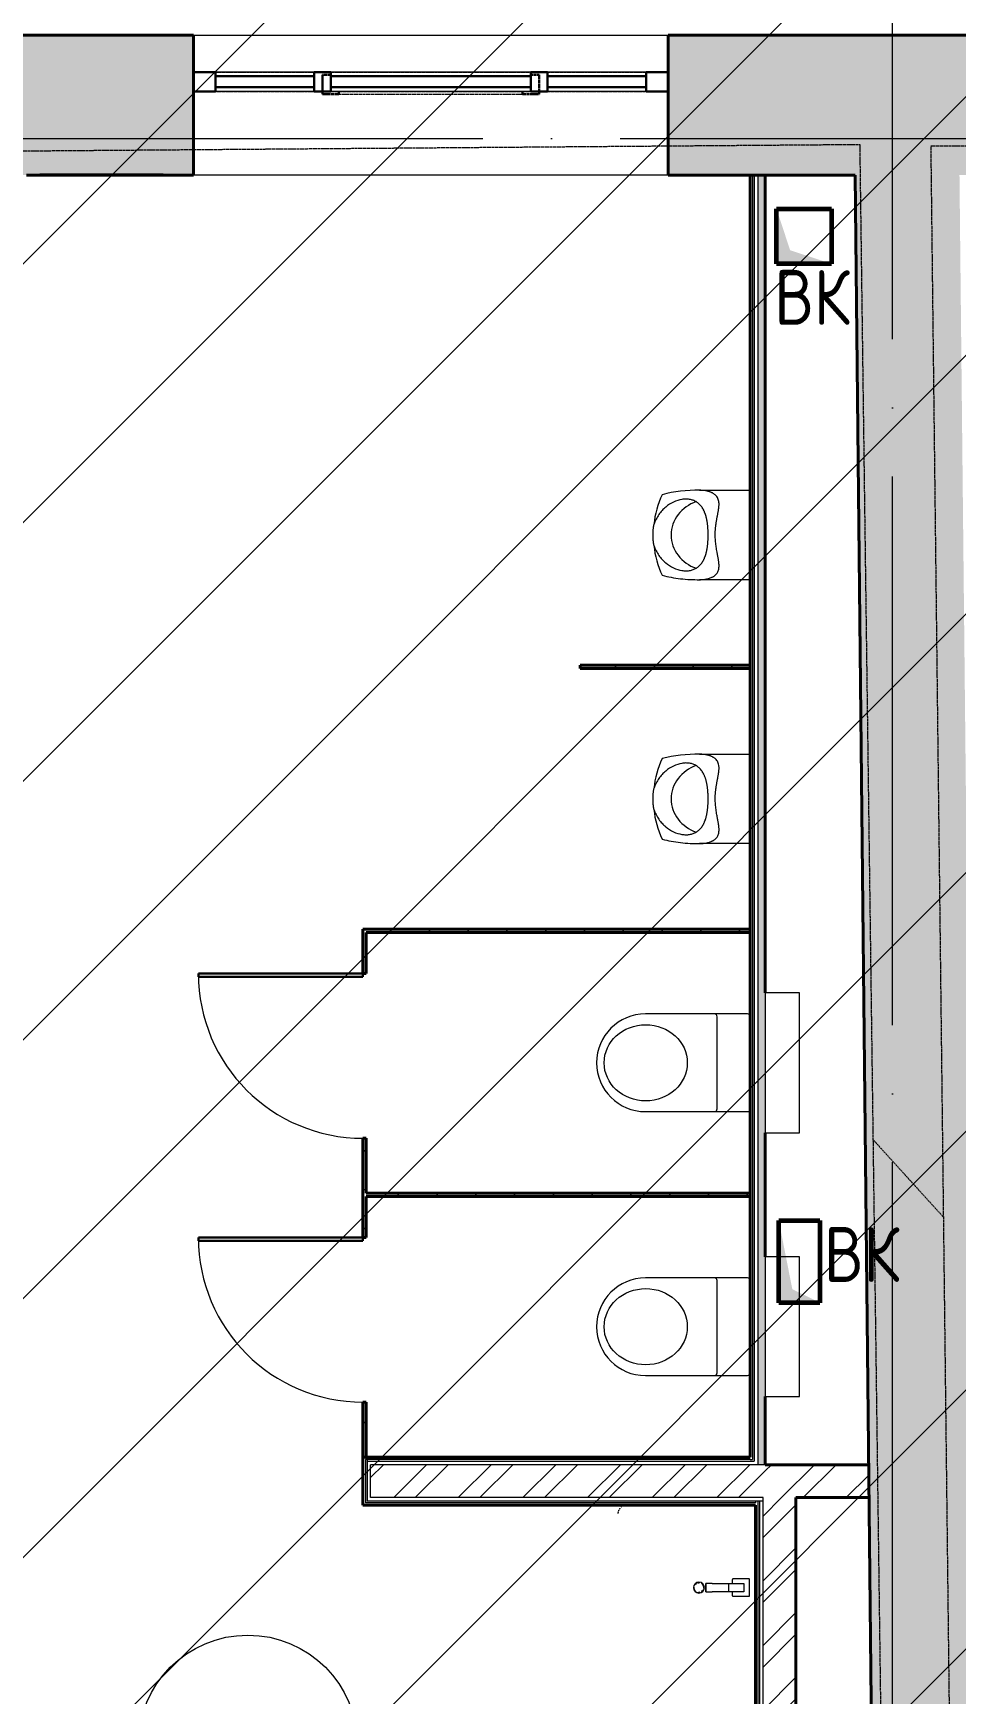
# Model space of a CAD drawing. Header units: millimetres. Extents: x 3050 to 430575, y -569542 to 36130.
# Drawn here: x 318696 to 322060, y -415734 to -409681 of the extents above; entities that cross this region are included whole.
import ezdxf

# ---------------------------------------------------------------- set-up
doc = ezdxf.new("R2010")
doc.units = ezdxf.units.MM
doc.linetypes.add('ADSK_Линия сетки', pattern=[25, 20, -2.5, 0, -2.5])
doc.linetypes.add('ADSK_Сверху', pattern=[4.5, 3, -1.5])
for name, color, linetype, lineweight in [('_ Окна', 7, 'Continuous', 30), ('Аннотация', 7, 'Continuous', 9), ('Витраж', 7, 'Continuous', 18), ('Двери', 7, 'Continuous', 18), ('Крыша', 7, 'Continuous', 18), ('Марки помещений', 7, 'Continuous', 20), ('Обобщенные модели', 7, 'Continuous', 18), ('Окна', 7, 'Continuous', 18), ('Оси', 7, 'Continuous', 9), ('Панели витража', 7, 'Continuous', 18), ('Перекрытие', 7, 'Continuous', 18), ('Сантехника', 7, 'Continuous', 18), ('Стены внутренние', 7, 'Continuous', 18), ('Стены наружные', 7, 'Continuous', 18), ('Стены штриховка', 7, 'Continuous', 18), ('Узлы', 7, 'Continuous', 18)]:
    doc.layers.add(name, color=color, linetype=linetype, lineweight=lineweight)
doc.layers.add('Линии', color=7, linetype='Continuous', lineweight=9, true_color=0x00a600)
doc.styles.add('GOST Common_1', font='GOST_Common.ttf', dxfattribs={"width": 0.9, "height": 350})
pattern_1 = [(45, (279419.6, -430621.92), (-117.8655, 117.8655), []), (45, (279498.18, -430621.92), (-117.8655, 117.8655), [])]
pattern_2 = [(45, (279419.61, -430621.92), (-70.71068, 70.71068), [])]

# ---------------------------------------------------------------- blocks, each defined once
blk = doc.blocks.new('Прямоугольный импост - 70х20_60мм-1225109-04 План 4-го этажа маркировочный')
at = {"layer": 'Витраж', "color": 253, "linetype": 'ADSK_Сверху', "true_color": 0xaaaaaa}
for p, q in [((39704.5, 2434.5), (39704.5, 2364.5)), ((39784.5, 2434.5), (39704.5, 2434.5)), ((40174.5, 2434.5), (40144.5, 2434.5)), ((39784.5, 2364.5), (39704.5, 2364.5)), ((40174.5, 2364.5), (40144.5, 2364.5))]:
    blk.add_line(p, q, dxfattribs=at)
blk = doc.blocks.new('Прямоугольный импост - 70х20_60мм-1236811-04 План 4-го этажа маркировочный')
at = {"layer": 'Витраж', "color": 253, "linetype": 'ADSK_Сверху', "true_color": 0xaaaaaa}
for p, q in [((-80, 35), (0, 35)), ((0, 35), (0, -35)), ((0, -35), (-80, -35))]:
    blk.add_line(p, q, dxfattribs=at)
blk = doc.blocks.new('Прямоугольный импост - 70х20_60мм-1236812-04 План 4-го этажа маркировочный')
at = {"layer": 'Витраж', "color": 253, "linetype": 'ADSK_Сверху', "true_color": 0xaaaaaa}
for p, q in [((0, 35), (-80, 35)), ((0, -35), (0, 35)), ((-80, -35), (0, -35))]:
    blk.add_line(p, q, dxfattribs=at)
blk = doc.blocks.new('Прямоугольный импост - 70х20_60мм-V6-04 План 4-го этажа маркировочный')
at = {"layer": 'Витраж', "color": 253, "linetype": 'ADSK_Сверху', "true_color": 0xaaaaaa}
for p, q in [((8905.5, 20783.6), (8935.5, 20783.6)), ((9665.5, 20783.6), (9695.5, 20783.6)), ((8905.5, 20713.6), (8935.5, 20713.6)), ((9665.5, 20713.6), (9695.5, 20713.6))]:
    blk.add_line(p, q, dxfattribs=at)
blk = doc.blocks.new('Витраж-тент со смещением вовне - 60мм 30 сдвиг-2061572-04 План 4-го этажа маркировочный')
at = {"layer": '_ Окна', "color": 253, "linetype": 'ADSK_Сверху', "true_color": 0xaaaaaa}
for p, q in [((-395, 25), (-395, -45)), ((-395, 25), (-365, 25)), ((-395, -45), (-395, 25)), ((395, 25), (365, 25)), ((395, -45), (395, 25)), ((395, -45), (395, 25)), ((-335, -45), (-395, -45)), ((-335, -35), (-335, -45)), ((335, -35), (335, -45)), ((335, -45), (395, -45))]:
    blk.add_line(p, q, dxfattribs=at)
at = {"layer": 'Окна', "color": 253, "linetype": 'ADSK_Сверху', "true_color": 0xaaaaaa}
blk.add_line((-335, -45), (335, -45), dxfattribs=at)
blk = doc.blocks.new('Прямоугольный импост - 70х20_60мм-1225113-04 План 4-го этажа маркировочный')
at = {"layer": 'Витраж', "color": 253, "linetype": 'ADSK_Сверху', "true_color": 0xaaaaaa}
for p, q in [((41084.5, 2434.5), (41054.5, 2434.5)), ((41524.5, 2434.5), (41444.5, 2434.5)), ((41524.5, 2364.5), (41524.5, 2434.5)), ((41084.5, 2364.5), (41054.5, 2364.5)), ((41524.5, 2364.5), (41444.5, 2364.5))]:
    blk.add_line(p, q, dxfattribs=at)
blk = doc.blocks.new('Прямоугольный импост - 70х60мм-1236807-04 План 4-го этажа маркировочный')
at = {"layer": 'Витраж', "color": 253, "linetype": 'ADSK_Сверху', "true_color": 0xaaaaaa}
for p, q in [((-30, 35), (30, 35)), ((30, -35), (-30, -35))]:
    blk.add_line(p, q, dxfattribs=at)
blk = doc.blocks.new('Прямоугольный импост - 70х60мм-1225009-04 План 4-го этажа маркировочный')
at = {"layer": 'Витраж', "color": 253, "linetype": 'ADSK_Сверху', "true_color": 0xaaaaaa}
for p, q in [((41084.5, 2434.5), (41084.5, 2364.5)), ((41444.5, 2434.5), (41084.5, 2434.5)), ((41444.5, 2364.5), (41444.5, 2434.5)), ((41444.5, 2364.5), (41084.5, 2364.5))]:
    blk.add_line(p, q, dxfattribs=at)
blk = doc.blocks.new('Прямоугольный импост - 70х60мм-1464024-04 План 4-го этажа маркировочный')
at = {"layer": 'Витраж', "color": 253, "linetype": 'ADSK_Сверху', "true_color": 0xaaaaaa}
for p, q in [((8935.5, 20783.6), (8935.5, 20713.6)), ((8935.5, 20783.6), (9665.5, 20783.6)), ((9665.5, 20713.6), (9665.5, 20783.6)), ((8935.5, 20713.6), (9665.5, 20713.6))]:
    blk.add_line(p, q, dxfattribs=at)
blk = doc.blocks.new('Системная панель - _AR_Стекло_40мм_привязка по центру-V104-04 План 4-го этажа маркировочный')
at = {"layer": 'Панели витража', "lineweight": 30}
for p, q in [((180, 20), (-180, 20)), ((-180, 20), (-180, -20)), ((180, -20), (180, 20)), ((-180, -20), (180, -20))]:
    blk.add_line(p, q, dxfattribs=at)
blk = doc.blocks.new('Прямоугольный импост - 70х40_60мм-V69-04 План 4-го этажа маркировочный')
at = {"layer": 'Витраж'}
for p, q in [((-6143.8, 26502.2), (-6143.8, 26142.2)), ((-6073.8, 26502.2), (-6073.8, 26142.2))]:
    blk.add_line(p, q, dxfattribs=at)
blk = doc.blocks.new('Прямоугольный импост - 70х20_60мм-V105-04 План 4-го этажа маркировочный')
at = {"layer": 'Витраж', "lineweight": 30}
for p, q in [((-80, 35), (0, 35)), ((-80, -35), (-80, 35)), ((0, 35), (0, -35)), ((0, -35), (-80, -35))]:
    blk.add_line(p, q, dxfattribs=at)
blk = doc.blocks.new('Прямоугольный импост - 70х20_60мм-V106-04 План 4-го этажа маркировочный')
at = {"layer": 'Витраж', "lineweight": 30}
for p, q in [((0, 35), (-80, 35)), ((-80, 35), (-80, -35)), ((0, -35), (0, 35)), ((-80, -35), (0, -35))]:
    blk.add_line(p, q, dxfattribs=at)
blk = doc.blocks.new('Прямоугольный импост - 70х40_60мм-V81-04 План 4-го этажа маркировочный')
at = {"layer": 'Витраж'}
for p, q in [((3738.5, 34174.3), (3738.5, 34534.3)), ((3808.5, 34174.3), (3808.5, 34534.3))]:
    blk.add_line(p, q, dxfattribs=at)
blk = doc.blocks.new('Системная панель - _AR_Стекло_40мм_привязка по центру-V107-04 План 4-го этажа маркировочный')
at = {"layer": 'Панели витража', "lineweight": 30}
for p, q in [((365, 20), (-365, 20)), ((-365, 20), (-365, -20)), ((365, -20), (365, 20)), ((-365, -20), (365, -20))]:
    blk.add_line(p, q, dxfattribs=at)
blk = doc.blocks.new('Прямоугольный импост - 70х40_60мм-1464023-04 План 4-го этажа маркировочный')
at = {"layer": 'Витраж'}
for p, q in [((9665.5, 20783.6), (8935.5, 20783.6)), ((9665.5, 20713.6), (8935.5, 20713.6))]:
    blk.add_line(p, q, dxfattribs=at)
blk = doc.blocks.new('Прямоугольный импост - 70х60мм-V108-04 План 4-го этажа маркировочный')
at = {"layer": 'Витраж', "lineweight": 30}
for p, q in [((-30, 35), (30, 35)), ((-30, -35), (-30, 35)), ((30, 35), (30, -35)), ((30, -35), (-30, -35))]:
    blk.add_line(p, q, dxfattribs=at)
blk = doc.blocks.new('Раковина с 2-3 кранами для санузла - 500x1800 3 taps-1592274-04 План 4-го этажа маркировочный')
at = {"layer": 'Сантехника'}
for p, q in [((-764.1, 517.1), (-763.2, 517.9)), ((1018.1, 513.1), (1018.9, 512.2)), ((-490, 203.1), (-460, 203.1)), ((-490, 203.1), (-490, 180.1)), ((-460, 203.1), (-490, 203.1)), ((-460, 180.1), (-460, 203.1)), ((110, 203.6), (140, 203.6)), ((110, 203.6), (110, 180.6)), ((140, 203.6), (110, 203.6)), ((140, 180.6), (140, 203.6)), ((710, 204.1), (740, 204.1)), ((710, 204.1), (710, 181.1)), ((740, 204.1), (710, 204.1)), ((740, 181.1), (740, 204.1)), ((-490, 120.5), (-490, 180.1)), ((-460, 180.1), (-460, 120.5)), ((110, 121), (110, 180.6)), ((140, 180.6), (140, 121)), ((710, 121.5), (710, 181.1)), ((710, 86.5), (710, 121.5)), ((740, 121.5), (710, 121.5)), ((740, 181.1), (740, 121.5)), ((740, 121.5), (740, 86.5)), ((-506.8, 105.2), (-506.8, 45.6)), ((-490, 107.1), (-504.9, 107.1)), ((-490, 85.5), (-490, 120.5)), ((-460, 120.5), (-490, 120.5)), ((-490, 65.5), (-490, 85.5)), ((-460, 65.5), (-490, 65.5)), ((-460, 120.5), (-460, 85.5)), ((-445.4, 107.1), (-460, 107.1)), ((-460, 85.5), (-460, 65.5)), ((-443.5, 45.6), (-443.5, 105.2)), ((93.2, 105.7), (93.2, 46.1)), ((109.5, 107.6), (95.1, 107.6)), ((110, 86), (110, 121)), ((140, 121), (110, 121)), ((110, 66), (110, 86)), ((140, 66), (110, 66)), ((140, 121), (140, 86)), ((154.6, 107.6), (140, 107.6)), ((140, 86), (140, 66)), ((156.5, 46.1), (156.5, 105.7)), ((693.2, 106.2), (693.2, 46.6)), ((710, 108.1), (695.1, 108.1)), ((710, 66.5), (710, 86.5)), ((740, 66.5), (710, 66.5)), ((754.6, 108.1), (740, 108.1)), ((740, 86.5), (740, 66.5)), ((756.5, 46.6), (756.5, 106.2)), ((-505.3, 44.1), (-445, 44.1)), ((94.7, 44.6), (155, 44.6)), ((694.7, 45.1), (755, 45.1))]:
    blk.add_line(p, q, dxfattribs=at)
at = {"layer": 'Сантехника', "flags": 128}
for points in [[(-775, 494), (-775, 495.2), (-774.9, 496.4), (-774.8, 497.6), (-774.6, 498.8), (-774.4, 500), (-774.1, 501.1)], [(-773.5, 503.4), (-773.1, 504.6), (-772.6, 505.7), (-772.1, 506.8), (-771.6, 507.9)], [(-770.4, 509.9), (-769.8, 510.9), (-769.1, 511.9), (-768.3, 512.9), (-767.6, 513.8)], [(-758.1, 521), (-757, 521.5), (-755.9, 522), (-754.7, 522.4)], [(-752.4, 523.1), (-751.3, 523.3), (-750.1, 523.6), (-748.9, 523.7), (-747.7, 523.9), (-746.5, 524), (-745.3, 524), (-745, 524)], [(995, 524), (996.2, 524), (997.4, 523.9), (998.6, 523.8), (999.8, 523.6), (1001, 523.4), (1002.1, 523.1)], [(1004.4, 522.5), (1005.6, 522.1), (1006.7, 521.6), (1007.8, 521.1), (1008.9, 520.6)], [(1011.3, 519.2), (1011.9, 518.8), (1012.9, 518.1), (1013.9, 517.3), (1014.8, 516.6)], [(1022, 507.1), (1022.5, 506), (1023, 504.9), (1023.4, 503.7)], [(1024.1, 501.4), (1024.3, 500.3), (1024.6, 499.1), (1024.7, 497.9), (1024.9, 496.7), (1025, 495.5), (1025, 494.3)]]:
    blk.add_lwpolyline(points, dxfattribs=at)
at = {"layer": 'Сантехника'}
for centre, radius, start, end in [((-475, 229), 20, 0, 180), ((-475, 229), 18.2, 95.84531, 146.66266), ((-475, 229), 18.2, 85.13096, 94.18327), ((-475, 229), 18.2, 52.75928, 62.71908), ((-475, 229), 18.2, 45, 49.4056), ((125, 229.5), 20, 0, 180), ((125, 229.5), 18.2, 95.84531, 146.66266), ((125, 229.5), 18.2, 85.13096, 94.18327), ((125, 229.5), 18.2, 52.75928, 62.71908), ((125, 229.5), 18.2, 45, 49.4056), ((725, 230), 20, 0, 180), ((725, 230), 18.2, 95.84531, 142.87157), ((725, 230), 18.2, 85.13096, 94.18327), ((725, 230), 18.2, 52.75928, 62.71908), ((725, 230), 18.2, 45, 49.4056), ((-475, 229), 20, 180, 360), ((-475, 229), 18.2, 165.15778, 180), ((-475, 229), 18.2, 180, 191.34075), ((-475, 229), 16.3, 175.36727, 180), ((-475, 229), 16.3, 175.36727, 180), ((-475, 229), 16.3, 180, 198.62064), ((-475, 229), 16.3, 180, 198.62064), ((-475, 229), 18.2, 208.98332, 219.73377), ((-475, 229), 16.3, 216.87489, 225), ((-475, 229), 16.3, 216.87489, 225), ((-475, 229), 18.2, 225, 229.4056), ((-475, 229), 18.2, 232.75928, 239.41507), ((-475, 229), 18.2, 265.13096, 274.18327), ((-475, 229), 18.2, 275.84531, 326.66266), ((-475, 229), 16.3, 36.87489, 45), ((-475, 229), 16.3, 36.87489, 45), ((-475, 229), 18.2, 28.98332, 39.73377), ((-475, 229), 16.3, 0, 18.62064), ((-475, 229), 16.3, 0, 18.62064), ((-475, 229), 16.3, 355.36727, 360), ((-475, 229), 16.3, 355.36727, 360), ((-475, 229), 18.2, 345.15778, 360), ((-475, 229), 18.2, 0, 11.34075), ((125, 229.5), 20, 180, 360), ((125, 229.5), 18.2, 165.15778, 180), ((125, 229.5), 18.2, 180, 191.34075), ((125, 229.5), 16.3, 175.36727, 180), ((125, 229.5), 16.3, 175.36727, 180), ((125, 229.5), 16.3, 180, 198.62064), ((125, 229.5), 16.3, 180, 198.62064), ((125, 229.5), 18.2, 208.98332, 219.73377), ((125, 229.5), 16.3, 216.87489, 225), ((125, 229.5), 16.3, 216.87489, 225), ((125, 229.5), 18.2, 225, 229.4056), ((125, 229.5), 18.2, 232.75928, 242.71908), ((125, 229.5), 18.2, 265.13096, 274.18327), ((125, 229.5), 18.2, 275.84531, 326.66266), ((125, 229.5), 16.3, 36.87489, 43.46741), ((125, 229.5), 16.3, 36.87489, 43.46741), ((125, 229.5), 18.2, 28.98332, 38.87893), ((125, 229.5), 16.3, 0, 18.62064), ((125, 229.5), 16.3, 0, 18.62064), ((125, 229.5), 16.3, 355.36727, 360), ((125, 229.5), 16.3, 355.36727, 360), ((125, 229.5), 18.2, 345.15778, 360), ((125, 229.5), 18.2, 0, 11.34075), ((725, 230), 20, 180, 360), ((725, 230), 18.2, 165.15778, 180), ((725, 230), 18.2, 180, 191.34075), ((725, 230), 16.3, 175.36727, 180), ((725, 230), 16.3, 175.36727, 180), ((725, 230), 16.3, 180, 198.62064), ((725, 230), 16.3, 180, 198.62064), ((725, 230), 18.2, 208.98332, 219.73377), ((725, 230), 16.3, 216.87489, 225), ((725, 230), 16.3, 216.87489, 225), ((725, 230), 18.2, 225, 229.4056), ((725, 230), 18.2, 232.75928, 242.71908), ((725, 230), 18.2, 265.13096, 274.18327), ((725, 230), 18.2, 275.84531, 326.66266), ((725, 230), 16.3, 36.87489, 45), ((725, 230), 16.3, 36.87489, 45), ((725, 230), 18.2, 28.98332, 37.12843), ((725, 230), 16.3, 0, 18.62064), ((725, 230), 16.3, 0, 18.62064), ((725, 230), 16.3, 355.36727, 360), ((725, 230), 16.3, 355.36727, 360), ((725, 230), 18.2, 345.15778, 360), ((725, 230), 18.2, 0, 11.34075), ((-504.9, 105.2), 1.87, 90, 180), ((-504.9, 105.2), 1.87, 120, 150), ((-504.9, 105.2), 1.87, 120, 150), ((-504.9, 105.2), 1.87, 120, 150), ((-445.4, 105.2), 1.87, 0, 90), ((-445.4, 105.2), 1.87, 30, 60), ((-445.4, 105.2), 1.87, 30, 60), ((-445.4, 105.2), 1.87, 30, 60), ((95.1, 105.7), 1.87, 90, 180), ((95.1, 105.7), 1.87, 120, 150), ((95.1, 105.7), 1.87, 120, 150), ((95.1, 105.7), 1.87, 120, 150), ((154.6, 105.7), 1.87, 0, 90), ((154.6, 105.7), 1.87, 30, 60), ((154.6, 105.7), 1.87, 30, 60), ((154.6, 105.7), 1.87, 30, 60), ((695.1, 106.2), 1.87, 90, 180), ((695.1, 106.2), 1.87, 120, 150), ((695.1, 106.2), 1.87, 120, 150), ((695.1, 106.2), 1.87, 120, 150), ((754.6, 106.2), 1.87, 0, 90), ((754.6, 106.2), 1.87, 30, 60), ((754.6, 106.2), 1.87, 30, 60), ((754.6, 106.2), 1.87, 30, 60), ((-505.3, 45.6), 1.49, 180, 270), ((-445, 45.6), 1.49, 270, 360), ((94.7, 46.1), 1.49, 180, 270), ((155, 46.1), 1.49, 270, 360), ((694.7, 46.6), 1.49, 180, 270), ((755, 46.6), 1.49, 270, 360)]:
    blk.add_arc(centre, radius, start, end, dxfattribs=at)
blk = doc.blocks.new('Дверь-Одинарная-Панель - 600 x 2150 мм с_у-1872435-04 План 4-го этажа маркировочный')
at = {"layer": 'Двери', "lineweight": 30}
for p, q in [((300, 606), (288, 606)), ((288, 606), (288, 6)), ((300, 6), (300, 606)), ((288, 6), (300, 6))]:
    blk.add_line(p, q, dxfattribs=at)
at = {"layer": 'Двери'}
blk.add_arc((300, 6), 600, 90, 180, dxfattribs=at)
blk = doc.blocks.new('Туалет подвесной-Moderna R-Laufen - 000 White-V181-04 План 4-го этажа маркировочный')
at = {"layer": 'Обобщенные модели'}
for p, q in [((-53, 409.3), (-53, 37.4)), ((303, 37.4), (303, 409.3)), ((-43.1, 147.8), (293.1, 147.8))]:
    blk.add_line(p, q, dxfattribs=at)
for centre, radius, start, end in [((125, 409.3), 178, 360, 180), ((-43.1, 157.7), 9.89, 180, 270), ((293.1, 157.7), 9.89, 270, 360), ((-43.1, 37.4), 9.89, 180, 270), ((293.1, 37.4), 9.89, 270, 360)]:
    blk.add_arc(centre, radius, start, end, dxfattribs=at)
blk.add_ellipse((125, 408.3), major_axis=(0, 151.6), ratio=0.916517, dxfattribs=at)
at = {"layer": 'Сантехника'}
for p, q in [((380, -27.5), (-130, -27.5)), ((-130, -27.5), (-130, -152.5)), ((380, -152.5), (380, -27.5)), ((-130, -152.5), (380, -152.5))]:
    blk.add_line(p, q, dxfattribs=at)
blk = doc.blocks.new('Туалет подвесной-Moderna R-Laufen - 000 White-1870147-04 План 4-го этажа маркировочный')
at = {"layer": 'Обобщенные модели'}
for p, q in [((-53, 409.3), (-53, 37.4)), ((303, 37.4), (303, 409.3)), ((-43.1, 147.8), (293.1, 147.8))]:
    blk.add_line(p, q, dxfattribs=at)
for centre, radius, start, end in [((125, 409.3), 178, 360, 180), ((-43.1, 157.7), 9.89, 180, 270), ((293.1, 157.7), 9.89, 270, 360), ((-43.1, 37.4), 9.89, 180, 270), ((293.1, 37.4), 9.89, 270, 360)]:
    blk.add_arc(centre, radius, start, end, dxfattribs=at)
blk.add_ellipse((125, 408.3), major_axis=(0, 151.6), ratio=0.916517, dxfattribs=at)
at = {"layer": 'Сантехника'}
for p, q in [((380, -27.5), (-130, -27.5)), ((-130, -27.5), (-130, -152.5)), ((380, -152.5), (380, -27.5)), ((-130, -152.5), (380, -152.5))]:
    blk.add_line(p, q, dxfattribs=at)
blk = doc.blocks.new('Urinal_Commercial_14201 - UT104EV-1823124-04 План 4-го этажа маркировочный')
at = {"layer": 'Сантехника'}
for p, q in [((41705.8, 18313), (41890.3, 18313)), ((41890.3, 17986.9), (41705.8, 17987))]:
    blk.add_line(p, q, dxfattribs=at)
for centre, radius, start, end in [((41890.3, 18150), 353.2, 155.41974, 173.79042), ((41722.7, 18150), 120.3, 141.9939, 180.0061), ((41743.2, 18133.9), 146.4, 110.0061, 141.9939), ((41890.3, 18150), 353.2, 186.20958, 204.57824), ((41722.7, 18149.9), 120.3, 179.9939, 218.0061), ((41743.2, 18166), 146.4, 218.0061, 249.9939)]:
    blk.add_arc(centre, radius, start, end, dxfattribs=at)
blk.add_ellipse((41801.6, 17228.7), major_axis=(-199.1, 1075.5), ratio=0.694076, start_param=6.146838, end_param=6.328057, dxfattribs=at)
for points, knots in [([(41737.3, 18150), (41737.2, 18153.7), (41737.1, 18159.2), (41736.9, 18166.3), (41736.6, 18171.5), (41736.3, 18176.7), (41735.8, 18181.8), (41735.3, 18186.9), (41734.7, 18191.7), (41734, 18196.5), (41733.2, 18201.1), (41732.4, 18205.6), (41731.5, 18210), (41730.5, 18214.2), (41729.4, 18218.3), (41728.2, 18222.3), (41726.5, 18227.4), (41724.7, 18232.3), (41722.6, 18236.9), (41720.5, 18241.4), (41717.6, 18246.7), (41713.7, 18252.5), (41709.4, 18257.9), (41704.8, 18262.7), (41699.7, 18267), (41692.5, 18272), (41682.7, 18276.8), (41669.6, 18280.2), (41655.7, 18281.2), (41636.2, 18279.3), (41611.1, 18271.3), (41586.9, 18256), (41569.1, 18239.3), (41557.1, 18224.6), (41546.7, 18207.6), (41541.5, 18194.9), (41539.3, 18188.2)], [-1, -1, -1, -1, -0.975, -0.9625, -0.95, -0.9375, -0.925, -0.9125, -0.9, -0.8875, -0.875, -0.8625, -0.85, -0.8375, -0.825, -0.8125, -0.8, -0.775, -0.7625, -0.75, -0.725, -0.7, -0.675, -0.65, -0.625, -0.6, -0.55, -0.5, -0.45, -0.4, -0.3, -0.2, -0.15, -0.1, -0.05, 0, 0, 0, 0]), ([(41762.9, 18150), (41763.1, 18158.3), (41763.7, 18170.9), (41765.4, 18185.2), (41766.5, 18193.3), (41767.4, 18199.3), (41768.3, 18205.2), (41769.4, 18211), (41770.4, 18216.7), (41771.5, 18222.3), (41772.5, 18227.9), (41773.5, 18233.3), (41774.3, 18237.7), (41774.9, 18241.2), (41775.2, 18243.8), (41775.6, 18246.3), (41776, 18249.7), (41776.5, 18253.8), (41776.8, 18257.8), (41776.9, 18260.9), (41776.9, 18264), (41776.7, 18267.7), (41776, 18273.4), (41774.5, 18280), (41771.1, 18287.1), (41767.4, 18292.1), (41763.9, 18295.7), (41760.9, 18298.1), (41757.7, 18300.3), (41754.4, 18302.3), (41751, 18304.1), (41747.3, 18305.7), (41743.5, 18307.1), (41739.6, 18308.4), (41735.6, 18309.4), (41730.2, 18310.7), (41720.4, 18312.3), (41711.7, 18312.9), (41705.8, 18313)], [-1, -1, -1, -1, -0.909091, -0.863636, -0.840909, -0.818182, -0.795455, -0.772727, -0.75, -0.727273, -0.704545, -0.681818, -0.659091, -0.647727, -0.636364, -0.625, -0.613636, -0.590909, -0.568182, -0.556818, -0.545455, -0.522727, -0.5, -0.454545, -0.409091, -0.363636, -0.340909, -0.318182, -0.295455, -0.272727, -0.25, -0.227273, -0.204545, -0.181818, -0.159091, -0.136364, -0.090909, 0, 0, 0, 0]), ([(41539.3, 18111.8), (41541.5, 18105.1), (41546.7, 18092.3), (41557.1, 18075.3), (41569.1, 18060.6), (41586.9, 18043.9), (41611.1, 18028.6), (41636.2, 18020.6), (41655.7, 18018.8), (41669.6, 18019.8), (41682.7, 18023.2), (41692.5, 18028), (41699.7, 18032.9), (41704.8, 18037.2), (41709.4, 18042.1), (41713.7, 18047.4), (41717.6, 18053.2), (41720.5, 18058.5), (41722.6, 18063), (41724.7, 18067.6), (41726.5, 18072.5), (41728.2, 18077.7), (41729.4, 18081.6), (41730.5, 18085.7), (41731.5, 18090), (41732.4, 18094.3), (41733.2, 18098.8), (41734, 18103.5), (41734.7, 18108.2), (41735.3, 18113.1), (41735.8, 18118.1), (41736.3, 18123.2), (41736.6, 18128.4), (41736.9, 18133.6), (41737.1, 18140.7), (41737.2, 18146.2), (41737.3, 18150)], [-1, -1, -1, -1, -0.95, -0.9, -0.85, -0.8, -0.7, -0.6, -0.55, -0.5, -0.45, -0.4, -0.375, -0.35, -0.325, -0.3, -0.275, -0.25, -0.2375, -0.225, -0.2, -0.1875, -0.175, -0.1625, -0.15, -0.1375, -0.125, -0.1125, -0.1, -0.0875, -0.075, -0.0625, -0.05, -0.0375, -0.025, 0, 0, 0, 0]), ([(41705.8, 17987), (41710.4, 17987), (41719.6, 17987.5), (41730.6, 17989.2), (41739.1, 17991.4), (41745.2, 17993.3), (41750, 17995.4), (41753.7, 17997.2), (41757.2, 17999.3), (41761.4, 18002.1), (41765.8, 18006.1), (41769.6, 18010.6), (41772.7, 18015.8), (41774.9, 18021.6), (41776.3, 18027.9), (41776.8, 18033.5), (41776.8, 18038.3), (41776.8, 18042), (41776.5, 18045.8), (41776.1, 18049.6), (41775.6, 18053.6), (41775, 18057.6), (41774.4, 18061.7), (41773.6, 18065.8), (41772.8, 18070.1), (41772.1, 18074.4), (41771.3, 18078.8), (41770.1, 18084.7), (41768.8, 18092.2), (41767.2, 18101.5), (41765.4, 18114.1), (41763.6, 18130.2), (41763, 18143.4), (41762.9, 18150)], [-1, -1, -1, -1, -0.928571, -0.857143, -0.821429, -0.785714, -0.75, -0.732143, -0.714286, -0.678571, -0.642857, -0.607143, -0.571429, -0.535714, -0.5, -0.464286, -0.446429, -0.428571, -0.410714, -0.392857, -0.375, -0.357143, -0.339286, -0.321429, -0.303571, -0.285714, -0.267857, -0.25, -0.214286, -0.178571, -0.142857, -0.071429, 0, 0, 0, 0])]:
    blk.add_open_spline(points, degree=3, knots=knots, dxfattribs=at)
for points in [[(41539.3, 18188.2), (41538, 18184.1), (41536.3, 18175.9), (41535.1, 18163), (41534.9, 18154.3), (41534.9, 18150)], [(41534.9, 18150), (41534.9, 18145.6), (41535.1, 18136.9), (41536.3, 18124.1), (41538, 18115.8), (41539.3, 18111.8)], [(41569.2, 18003.1), (41580.3, 18000.2), (41602.7, 17995.3), (41636.7, 17990.2), (41671.1, 17987.3), (41694.2, 17986.9), (41705.8, 17987)]]:
    blk.add_open_spline(points, degree=3, dxfattribs=at)
blk = doc.blocks.new('ADSK_Марка_Помещение_ОдноЗначение - Номер-247393-04 План 4-го этажа маркировочный')
at = {"layer": 'Марки помещений'}
blk.add_circle((0, 0), 4, dxfattribs=at)

msp = doc.modelspace()

# ---------------------------------------------------------------- hatches: boundary and pattern name
at = {"lineweight": 13, "true_color": 0x636466}
h = msp.add_hatch(dxfattribs=at)
h.set_pattern_fill('ANSI31', color=251, scale=210)
h.set_pattern_definition([(45, (-1812091.45, -109463.3), (-471.46345, 471.46345), [])])
h.paths.add_polyline_path([(336184.02, -379783.78), (293385.25, -379662.32), (293385.25, -437206.01), (336184.02, -437327.46)])
at = {"layer": 'Стены внутренние'}
msp.add_hatch(color=256, dxfattribs=at).paths.add_polyline_path([(321337.95, -414898.96), (321364.95, -414898.96), (321364.95, -410197.86), (321337.95, -410197.86), (321337.95, -414650.96)])
at = {"layer": 'Стены внутренние', "true_color": 0xc0c0c0}
msp.add_hatch(color=9, dxfattribs=at).paths.add_polyline_path([(322151.25, -417690.46), (322073.29, -410197.86), (321693.27, -410197.86), (321771.22, -417689.44), (322110.1, -417690.35)])
at = {"layer": 'Стены внутренние', "lineweight": 9}
h = msp.add_hatch(dxfattribs=at)
h.set_pattern_fill('FP_3', color=256, style=0, pattern_type=2)
h.set_pattern_definition(pattern_2)
h.paths.add_polyline_path([(321309.95, -411996.96), (321309.95, -411984.96), (320689.95, -411984.96), (320689.95, -411996.96)])
h = msp.add_hatch(dxfattribs=at)
h.set_pattern_fill('FP_3', color=256, style=0, pattern_type=2)
h.set_pattern_definition(pattern_2)
h.paths.add_polyline_path([(320928.17, -412958.96), (321309.95, -412958.96), (321309.95, -412946.96), (319897.95, -412946.96), (319897.95, -412958.96), (320756.23, -412958.96)])
h = msp.add_hatch(dxfattribs=at)
h.set_pattern_fill('FP_3', color=256, style=0, pattern_type=2)
h.set_pattern_definition(pattern_2)
h.paths.add_polyline_path([(319909.95, -414870.96), (319909.95, -414670.96), (319897.95, -414670.96), (319897.95, -414870.96)])
h.paths.add_polyline_path([(319897.95, -414070.96), (319909.95, -414070.96), (319909.95, -413708.96), (319897.95, -413708.96)])
h.paths.add_polyline_path([(319897.95, -413108.96), (319909.95, -413108.96), (319909.95, -412958.96), (319897.95, -412958.96)])
h = msp.add_hatch(dxfattribs=at)
h.set_pattern_fill('FP_3', color=256, style=0, pattern_type=2)
h.set_pattern_definition(pattern_2)
h.paths.add_polyline_path([(319909.95, -413920.96), (321309.95, -413920.96), (321309.95, -413908.96), (319909.95, -413908.96)])
h = msp.add_hatch(dxfattribs=at)
h.set_pattern_fill('FP_2', color=256, style=0, pattern_type=2)
h.set_pattern_definition(pattern_1)
h.paths.add_polyline_path([(321329.05, -415018.96), (321364.95, -415018.96), (321364.95, -414898.96), (319925.95, -414898.96), (319925.95, -415018.96), (321323.63, -415018.96)])
h = msp.add_hatch(dxfattribs=at)
h.set_pattern_fill('FP_2', color=256, style=0, pattern_type=2)
h.set_pattern_definition(pattern_1)
h.paths.add_polyline_path([(321477.05, -415018.96), (321743.43, -415018.96), (321742.18, -414898.96), (321364.95, -414898.96), (321364.95, -415018.96)])
h = msp.add_hatch(dxfattribs=at)
h.set_pattern_fill('FP_2', color=256, style=0, pattern_type=2)
h.set_pattern_definition(pattern_1)
h.paths.add_polyline_path([(321477.05, -416874.96), (321477.05, -415018.96), (321357.05, -415018.96), (321357.05, -416874.96)])
at = {"layer": 'Стены наружные', "true_color": 0xc0c0c0}
h = msp.add_hatch(color=9, dxfattribs=at)
h.paths.add_polyline_path([(325962.82, -410197.86), (325962.82, -409687.86), (324942.42, -409687.86), (324942.42, -410197.86), (325961.64, -410197.86)])
h.paths.add_polyline_path([(321693.27, -410197.86), (322942.42, -410197.86), (322942.42, -409687.86), (321010.39, -409687.86), (321010.39, -410197.86), (321605.21, -410197.86)])
h.paths.add_polyline_path([(318671.51, -410197.86), (319280.39, -410197.86), (319280.39, -409687.86), (318161.51, -409687.86), (318161.51, -410197.86), (318499.84, -410197.86)])
at = {"layer": 'Узлы', "true_color": 0x808080}
for points in [[(321406.18, -410521.41), (321606.18, -410521.41), (321455.68, -410471.91), (321406.18, -410321.41), (321406.18, -410471.91)], [(321414.22, -414308.56), (321564.22, -414308.56), (321463.72, -414259.07), (321414.22, -414008.56), (321414.22, -414259.07)]]:
    msp.add_hatch(color=8, dxfattribs=at).paths.add_polyline_path(points)

# ---------------------------------------------------------------- linework, layer by layer
at = {"layer": 'Крыша', "color": 253, "linetype": 'ADSK_Сверху', "true_color": 0xaaaaaa, "flags": 128}
msp.add_lwpolyline([(321757.85, -413713.58), (321922.6, -413895.03), (322015.69, -413997.55)], dxfattribs=at)
at = {"layer": 'Линии', "lineweight": 60}
for p, q in [((321406.18, -410321.41), (321606.18, -410321.41)), ((321406.18, -410521.41), (321406.18, -410321.41)), ((321606.18, -410321.41), (321606.18, -410521.41)), ((321606.18, -410521.41), (321406.18, -410521.41)), ((321414.22, -414008.56), (321564.22, -414008.56)), ((321414.22, -414308.56), (321414.22, -414008.56)), ((321564.22, -414008.56), (321564.22, -414308.56)), ((321564.22, -414308.56), (321414.22, -414308.56))]:
    msp.add_line(p, q, dxfattribs=at)
at = {"layer": 'Обобщенные модели', "color": 30, "true_color": 0xf26722}
msp.add_line((319169.57, -410195.1), (318719.57, -410195.1), dxfattribs=at)
at = {"layer": 'Оси', "linetype": 'ADSK_Линия сетки', "ltscale": 100}
for p, q in [((321829.52, -435797.51), (321829.52, -408953.12)), ((268333.38, -410065.13), (336561.32, -410065.13))]:
    msp.add_line(p, q, dxfattribs=at)
at = {"layer": 'Перекрытие', "color": 9, "linetype": 'ADSK_Сверху', "true_color": 0xaad4d4}
for p, q in [((318467.23, -410111.33), (321709.45, -410086.12)), ((321709.45, -410086.12), (321812.81, -417833.45)), ((322046.44, -416608.52), (321969.68, -410091.03)), ((321969.68, -410091.03), (325914.01, -410093.57))]:
    msp.add_line(p, q, dxfattribs=at)
at = {"layer": 'Стены внутренние', "lineweight": 40}
for p, q in [((321309.95, -410197.86), (321309.95, -414870.96)), ((321364.95, -410197.86), (321309.95, -410197.86)), ((321364.95, -413178.96), (321364.95, -410197.86)), ((321693.27, -410197.86), (321771.57, -417723.38)), ((321309.95, -411984.96), (320689.95, -411984.96)), ((320689.95, -411984.96), (320689.95, -411996.96)), ((320689.95, -411996.96), (321309.95, -411996.96)), ((321309.95, -412946.96), (319897.95, -412946.96)), ((319897.95, -412946.96), (319897.95, -413108.96)), ((319909.95, -412958.96), (321309.95, -412958.96)), ((319909.95, -413108.96), (319909.95, -412958.96)), ((319897.95, -413108.96), (319909.95, -413108.96)), ((319897.95, -413708.96), (319897.95, -414070.96)), ((319909.95, -413708.96), (319897.95, -413708.96)), ((319909.95, -413908.96), (319909.95, -413708.96)), ((321364.95, -414140.96), (321364.95, -413688.96)), ((321309.95, -413908.96), (319909.95, -413908.96)), ((319909.95, -414070.96), (319909.95, -413920.96)), ((319909.95, -413920.96), (321309.95, -413920.96)), ((319897.95, -414070.96), (319909.95, -414070.96)), ((319897.95, -414670.96), (319897.95, -415046.96)), ((319909.95, -414670.96), (319897.95, -414670.96)), ((319909.95, -414870.96), (319909.95, -414670.96)), ((321364.95, -414898.96), (321364.95, -414650.96)), ((319897.95, -414870.96), (321309.95, -414870.96)), ((321742.18, -414898.96), (321364.95, -414898.96)), ((319897.95, -415046.96), (321329.05, -415046.96)), ((321329.05, -415046.96), (321329.05, -416846.96)), ((321477.05, -416874.96), (321477.05, -415018.96)), ((321477.05, -415018.96), (321743.43, -415018.96))]:
    msp.add_line(p, q, dxfattribs=at)
at = {"layer": 'Стены внутренние'}
msp.add_line((321324.95, -414898.96), (321309.95, -414898.96), dxfattribs=at)
at = {"layer": 'Стены наружные', "lineweight": 40}
for p, q in [((319280.39, -409687.86), (318161.51, -409687.86)), ((319280.39, -410197.86), (319280.39, -409687.86)), ((322942.42, -409687.86), (321010.39, -409687.86)), ((321010.39, -409687.86), (321010.39, -410197.86)), ((318671.51, -410197.86), (319280.39, -410197.86)), ((321010.39, -410197.86), (321309.95, -410197.86)), ((321364.95, -410197.86), (321693.27, -410197.86))]:
    msp.add_line(p, q, dxfattribs=at)
at = {"layer": 'Стены наружные'}
for p, q in [((319280.39, -409687.86), (321010.39, -409687.86)), ((321010.39, -410197.86), (319280.39, -410197.86))]:
    msp.add_line(p, q, dxfattribs=at)
at = {"layer": 'Стены штриховка'}
for p, q in [((321318.95, -410197.86), (321318.95, -414879.96)), ((321324.95, -410197.86), (321324.95, -414885.96)), ((321337.95, -410197.86), (321337.95, -414898.96)), ((321309.95, -414879.96), (319906.95, -414879.96)), ((319906.95, -414879.96), (319906.95, -415037.96)), ((319912.95, -414879.96), (319912.95, -415031.96)), ((321309.95, -414879.96), (321318.95, -414879.96)), ((319912.95, -414885.96), (321324.95, -414885.96)), ((321309.95, -414898.96), (319925.95, -414898.96)), ((319925.95, -415018.96), (319925.95, -414898.96)), ((321364.95, -414898.96), (321324.95, -414898.96)), ((321329.05, -415037.96), (319906.95, -415037.96)), ((321357.05, -415031.96), (319912.95, -415031.96)), ((321357.05, -415018.96), (319925.95, -415018.96)), ((321329.05, -415031.96), (321329.05, -415037.96)), ((321338.05, -415031.96), (321338.05, -416855.96)), ((321344.05, -415031.96), (321344.05, -416861.96)), ((321357.05, -416874.96), (321357.05, -415018.96))]:
    msp.add_line(p, q, dxfattribs=at)

# ---------------------------------------------------------------- block references
at = {"layer": '_ Окна', "color": 253, "linetype": 'ADSK_Сверху', "true_color": 0xaaaaaa}
msp.add_blockref('Витраж-тент со смещением вовне - 60мм 30 сдвиг-2061572-04 План 4-го этажа маркировочный', (320145.39, -409857.86), dxfattribs=at)
at = {"layer": 'Витраж', "color": 253, "linetype": 'ADSK_Сверху', "true_color": 0xaaaaaa, "rotation": 180}
for name, p in [('Прямоугольный импост - 70х20_60мм-1236812-04 План 4-го этажа маркировочный', (319280.39, -409857.86)), ('Прямоугольный импост - 70х20_60мм-1225113-04 План 4-го этажа маркировочный', (360804.84, -407458.36)), ('Прямоугольный импост - 70х60мм-1225009-04 План 4-го этажа маркировочный', (360804.84, -407458.36)), ('Прямоугольный импост - 70х20_60мм-1225109-04 План 4-го этажа маркировочный', (360714.84, -407458.36)), ('Прямоугольный импост - 70х60мм-1225009-04 План 4-го этажа маркировочный', (362014.84, -407458.36))]:
    msp.add_blockref(name, p, dxfattribs=at)
at = {"layer": 'Витраж'}
for name, p, rotation in [('Прямоугольный импост - 70х20_60мм-V106-04 План 4-го этажа маркировочный', (319280.39, -409857.86), 180), ('Прямоугольный импост - 70х40_60мм-V69-04 План 4-го этажа маркировочный', (293218.15, -415966.61), 270.0000000000005), ('Прямоугольный импост - 70х40_60мм-V81-04 План 4-го этажа маркировочный', (355104.71, -413631.36), 90.0000000000004)]:
    msp.add_blockref(name, p, dxfattribs=dict(at, rotation=rotation))
at = {"layer": 'Витраж', "color": 253, "linetype": 'ADSK_Сверху', "true_color": 0xaaaaaa, "extrusion": (0, 0, -1), "rotation": 180}
for name, p in [('Прямоугольный импост - 70х60мм-1236807-04 План 4-го этажа маркировочный', (-319750.39, -409857.86)), ('Прямоугольный импост - 70х60мм-1236807-04 План 4-го этажа маркировочный', (-320540.39, -409857.86)), ('Прямоугольный импост - 70х20_60мм-1236811-04 План 4-го этажа маркировочный', (-321010.39, -409857.86))]:
    msp.add_blockref(name, p, dxfattribs=at)
at = {"layer": 'Витраж', "extrusion": (0, 0, -1), "rotation": 180}
for name, p in [('Прямоугольный импост - 70х60мм-V108-04 План 4-го этажа маркировочный', (-319750.39, -409857.86)), ('Прямоугольный импост - 70х60мм-V108-04 План 4-го этажа маркировочный', (-320540.39, -409857.86)), ('Прямоугольный импост - 70х20_60мм-V105-04 План 4-го этажа маркировочный', (-321010.39, -409857.86))]:
    msp.add_blockref(name, p, dxfattribs=at)
at = {"layer": 'Витраж', "color": 253, "linetype": 'ADSK_Сверху', "true_color": 0xaaaaaa}
for name in ['Прямоугольный импост - 70х20_60мм-V6-04 План 4-го этажа маркировочный', 'Прямоугольный импост - 70х60мм-1464024-04 План 4-го этажа маркировочный']:
    msp.add_blockref(name, (310844.86, -430606.49), dxfattribs=at)
at = {"layer": 'Витраж'}
msp.add_blockref('Прямоугольный импост - 70х40_60мм-1464023-04 План 4-го этажа маркировочный', (310844.86, -430606.49), dxfattribs=at)
at = {"layer": 'Двери', "rotation": 89.99999999999997}
for p in [(319903.95, -413408.96), (319903.95, -414370.96)]:
    msp.add_blockref('Дверь-Одинарная-Панель - 600 x 2150 мм с_у-1872435-04 План 4-го этажа маркировочный', p, dxfattribs=at)
at = {"layer": 'Марки помещений', "xscale": 99.99999999999993, "yscale": 99.99999999999993, "zscale": 99.99999999999993}
msp.add_blockref('ADSK_Марка_Помещение_ОдноЗначение - Номер-247393-04 План 4-го этажа маркировочный', (319478.23, -415920.11), dxfattribs=at)
at = {"layer": 'Панели витража'}
for name, p in [('Системная панель - _AR_Стекло_40мм_привязка по центру-V104-04 План 4-го этажа маркировочный', (319540.39, -409857.86)), ('Системная панель - _AR_Стекло_40мм_привязка по центру-V107-04 План 4-го этажа маркировочный', (320145.39, -409857.86)), ('Системная панель - _AR_Стекло_40мм_привязка по центру-V104-04 План 4-го этажа маркировочный', (320750.39, -409857.86))]:
    msp.add_blockref(name, p, dxfattribs=at)
at = {"layer": 'Сантехника'}
for p in [(279419.61, -429659.92), (279419.61, -430621.92)]:
    msp.add_blockref('Urinal_Commercial_14201 - UT104EV-1823124-04 План 4-го этажа маркировочный', p, dxfattribs=at)
for name, p, rotation in [('Туалет подвесной-Moderna R-Laufen - 000 White-1870147-04 План 4-го этажа маркировочный', (321337.45, -413558.96), 89.9999999999999), ('Туалет подвесной-Moderna R-Laufen - 000 White-V181-04 План 4-го этажа маркировочный', (321337.45, -414520.96), 89.9999999999999), ('Раковина с 2-3 кранами для санузла - 500x1800 3 taps-1592274-04 План 4-го этажа маркировочный', (321353.05, -416071.96), 90)]:
    msp.add_blockref(name, p, dxfattribs=dict(at, rotation=rotation))

# ---------------------------------------------------------------- texts
at = {"layer": 'Аннотация', "char_height": 200, "width": 360.7594, "attachment_point": 1, "style": 'GOST Common_1'}
for insert in [(321398.24, -410543.39), (321579.15, -414032.47)]:
    msp.add_mtext('ВК', dxfattribs=dict(at, insert=insert))

doc.saveas('drawing.dxf')
